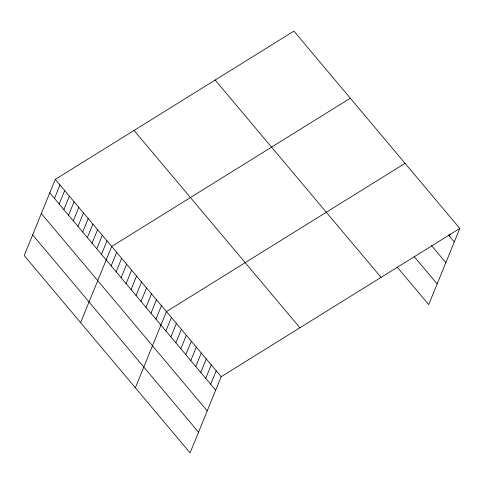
<?xml version="1.0" encoding="UTF-8"?>
<svg xmlns="http://www.w3.org/2000/svg" width="484" height="484" viewBox="0 0 484 484"><rect width="100%" height="100%" fill="white"/><g stroke="black" fill="none" stroke-linecap="round" stroke-linejoin="round"><path stroke-width="0.73" d="M55.285 179.376L24.2 255.552L190.097 452.879L221.182 376.703L459.8 228.448L293.903 31.121L55.285 179.376L221.182 376.703M54.48 198.464L59.986 184.967M59.181 204.054L64.687 190.557M63.882 209.645L69.387 196.147M68.583 215.235L74.088 201.743M73.284 220.825L78.789 207.333M77.984 226.415L83.49 212.924M82.679 232.005L88.191 218.514M87.38 237.596L92.892 224.104M92.081 243.192L97.587 229.694M96.782 248.782L102.287 235.284M101.483 254.372L106.988 240.875M80.604 322.64L111.689 246.471L350.307 98.21M111.163 265.879L116.668 252.388M116.136 271.802L121.641 258.311M121.115 277.719L126.62 264.228M126.088 283.642L131.6 270.151M131.067 289.559L136.573 276.068M136.046 295.482L141.552 281.984M141.019 301.399L146.531 287.907M145.999 307.322L151.504 293.824M150.978 313.239L156.483 299.747M155.951 319.162L161.456 305.664M135.351 387.763L166.436 311.587L405.054 163.332M165.903 331.002L171.415 317.504M170.882 336.918L176.388 323.427M175.861 342.841L181.367 329.344M180.834 348.758L186.34 335.267M185.814 354.681L191.319 341.184M190.787 360.598L196.298 347.107M195.766 366.521L201.271 353.024M200.745 372.438L206.251 358.946M205.718 378.361L211.23 364.863M210.697 384.278L216.203 370.786M449.315 236.023L450.144 233.996M459.8 228.448L428.715 304.624L397.043 266.95M448.414 234.946L454.294 241.939M431.371 245.406L445.855 262.624M414.08 256.49L437.155 283.939M215.162 80.048L381.053 277.374M134.032 130.45L299.923 327.783M49.779 192.868L215.676 390.201M41.34 213.553L207.231 410.886M32.64 234.867L198.537 432.194"/></g></svg>
